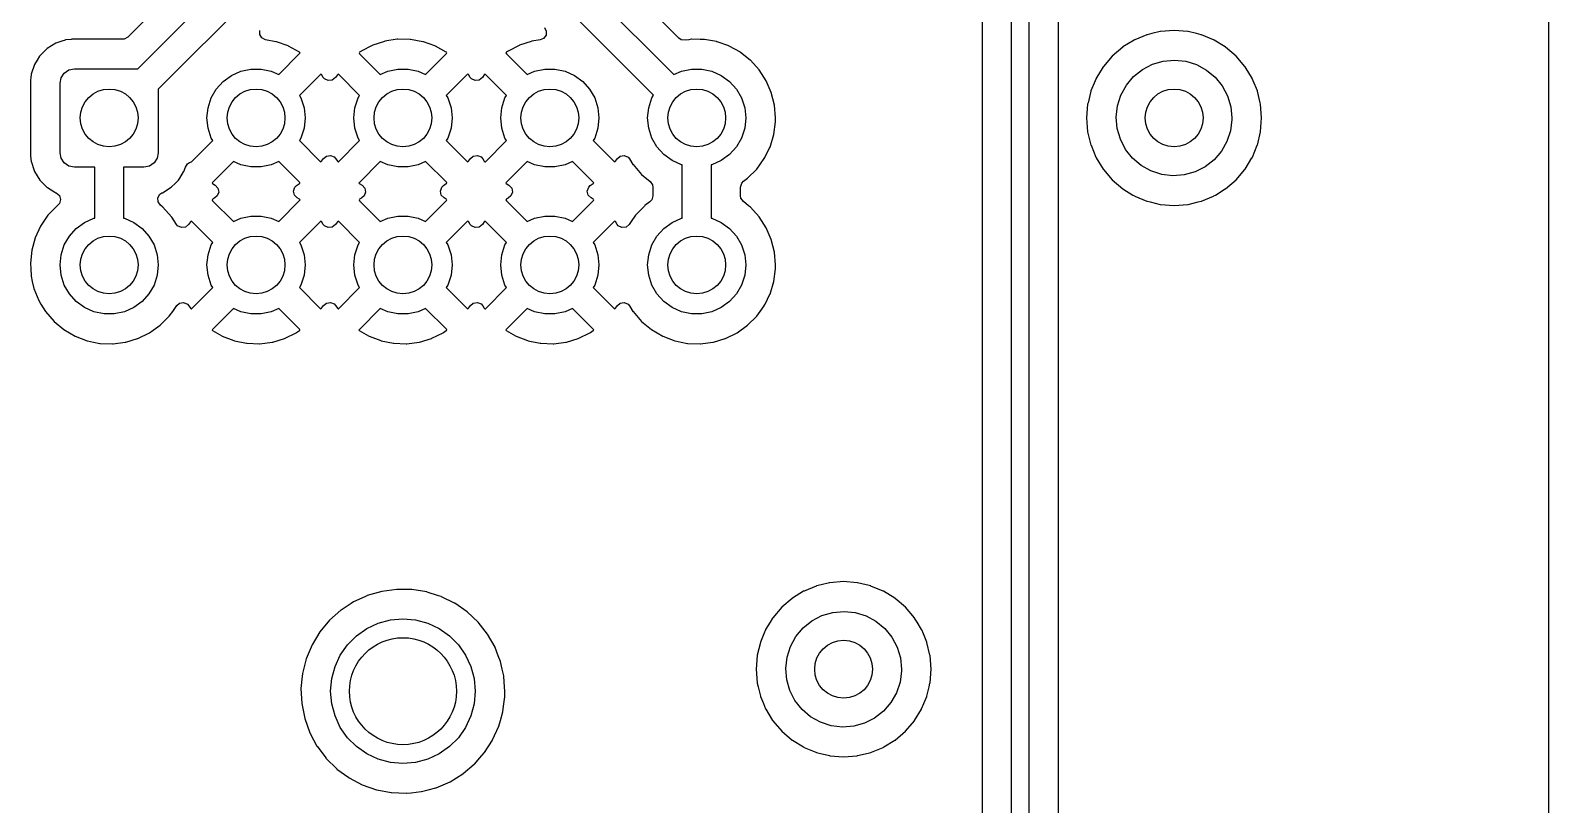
# Model space of a CAD drawing. Extents: x 84 to 124, y -235 to -33.
# Drawn here: x 97.7 to 123.95, y -221.42 to -208.05 of the extents above; entities that cross this region are included whole.
import ezdxf

# ---------------------------------------------------------------- set-up
doc = ezdxf.new("R2010")
doc.units = 0
doc.layers.add('BLACK', color=7, linetype='CONTINUOUS')

msp = doc.modelspace()

# ---------------------------------------------------------------- linework, layer by layer
at = {"layer": 'BLACK', "linetype": 'CONTINUOUS'}
for p, q in [((123.951, -33.0295), (123.951, -234.96)), ((114.965, -191.9), (114.965, -225.555)), ((114.665, -225.493), (114.665, -191.963)), ((114.156, -194.484), (114.156, -225.231)), ((115.473, -225.518), (115.473, -194.369)), ((100.805, -206.743), (99.3827, -208.165)), ((108.913, -208.181), (107.475, -206.743)), ((99.5564, -208.71), (101.35, -206.916)), ((106.93, -206.916), (108.824, -208.811)), ((101.777, -207.197), (99.91, -209.064)), ((108.472, -209.165), (106.503, -207.197)), ((99.3827, -208.165), (99.3204, -208.199)), ((101.663, -208.117), (101.666, -208.046)), ((101.7, -208.178), (101.663, -208.117)), ((101.763, -208.21), (101.7, -208.178)), ((106.571, -208.188), (106.515, -208.211)), ((106.614, -208.131), (106.571, -208.188)), ((106.585, -207.998), (106.619, -208.06)), ((106.619, -208.06), (106.614, -208.131)), ((108.951, -208.207), (108.913, -208.181)), ((117.003, -208.123), (116.793, -208.21)), ((117.007, -208.121), (117.003, -208.123)), ((117.003, -208.123), (117.003, -208.123)), ((117.088, -208.102), (117.007, -208.121)), ((117.233, -208.067), (117.088, -208.102)), ((117.238, -208.065), (117.233, -208.067)), ((117.233, -208.067), (117.233, -208.067)), ((117.475, -208.047), (117.238, -208.065)), ((117.712, -208.065), (117.475, -208.047)), ((117.717, -208.067), (117.712, -208.065)), ((117.862, -208.102), (117.717, -208.067)), ((117.717, -208.067), (117.717, -208.067)), ((117.943, -208.121), (117.862, -208.102)), ((117.947, -208.123), (117.943, -208.121)), ((118.157, -208.21), (117.947, -208.123)), ((117.947, -208.123), (117.947, -208.123)), ((97.9248, -208.423), (97.8607, -208.487)), ((97.9805, -208.367), (97.9248, -208.423)), ((97.9857, -208.362), (97.9805, -208.367)), ((98.1361, -208.268), (97.9857, -208.362)), ((98.2403, -208.234), (98.1361, -208.268)), ((98.2973, -208.215), (98.2403, -208.234)), ((98.3038, -208.212), (98.2973, -208.215)), ((98.2973, -208.215), (98.2973, -208.215)), ((98.3107, -208.212), (98.3038, -208.212)), ((98.4063, -208.202), (98.3107, -208.212)), ((98.3107, -208.212), (98.3107, -208.212)), ((98.4064, -208.202), (98.4063, -208.202)), ((98.4096, -208.201), (98.4064, -208.202)), ((99.2936, -208.201), (98.4096, -208.201)), ((99.3204, -208.199), (99.2936, -208.201)), ((101.943, -208.242), (101.763, -208.21)), ((101.953, -208.244), (101.943, -208.242)), ((102.154, -208.315), (101.953, -208.244)), ((101.992, -208.809), (102.353, -208.447)), ((102.163, -208.32), (102.154, -208.315)), ((102.35, -208.423), (102.163, -208.32)), ((102.354, -208.425), (102.35, -208.423)), ((102.353, -208.447), (102.359, -208.436)), ((102.36, -208.435), (102.354, -208.425)), ((102.359, -208.436), (102.36, -208.435)), ((103.39, -208.425), (103.381, -208.436)), ((103.381, -208.436), (103.388, -208.449)), ((103.388, -208.449), (103.748, -208.809)), ((103.41, -208.41), (103.39, -208.425)), ((103.418, -208.405), (103.41, -208.41)), ((103.607, -208.306), (103.418, -208.405)), ((103.617, -208.302), (103.607, -208.306)), ((103.819, -208.236), (103.617, -208.302)), ((103.829, -208.234), (103.819, -208.236)), ((104.04, -208.201), (103.829, -208.234)), ((104.05, -208.201), (104.04, -208.201)), ((104.263, -208.203), (104.05, -208.201)), ((104.273, -208.204), (104.263, -208.203)), ((104.483, -208.242), (104.273, -208.204)), ((104.493, -208.244), (104.483, -208.242)), ((104.694, -208.315), (104.493, -208.244)), ((104.532, -208.809), (104.893, -208.447)), ((104.703, -208.32), (104.694, -208.315)), ((104.89, -208.423), (104.703, -208.32)), ((104.894, -208.425), (104.89, -208.423)), ((104.893, -208.447), (104.9, -208.435)), ((104.9, -208.435), (104.894, -208.425)), ((105.93, -208.425), (105.921, -208.436)), ((105.921, -208.436), (105.928, -208.449)), ((105.928, -208.449), (106.288, -208.809)), ((105.95, -208.41), (105.93, -208.425)), ((105.958, -208.405), (105.95, -208.41)), ((106.147, -208.306), (105.958, -208.405)), ((106.157, -208.302), (106.147, -208.306)), ((106.359, -208.236), (106.157, -208.302)), ((106.369, -208.234), (106.359, -208.236)), ((106.515, -208.211), (106.369, -208.234)), ((109.021, -208.216), (108.951, -208.207)), ((109.083, -208.207), (109.021, -208.216)), ((109.125, -208.2), (109.083, -208.207)), ((109.13, -208.2), (109.125, -208.2)), ((109.278, -208.202), (109.13, -208.2)), ((109.13, -208.2), (109.13, -208.2)), ((109.348, -208.203), (109.278, -208.202)), ((109.353, -208.204), (109.348, -208.203)), ((109.563, -208.241), (109.353, -208.204)), ((109.353, -208.204), (109.353, -208.204)), ((109.568, -208.242), (109.563, -208.241)), ((109.563, -208.241), (109.563, -208.241)), ((109.573, -208.244), (109.568, -208.242)), ((109.774, -208.315), (109.573, -208.244)), ((109.573, -208.244), (109.573, -208.244)), ((109.779, -208.317), (109.774, -208.315)), ((109.774, -208.315), (109.774, -208.315)), ((109.974, -208.425), (109.779, -208.317)), ((109.978, -208.428), (109.974, -208.425)), ((110.146, -208.56), (109.978, -208.428)), ((109.978, -208.428), (109.978, -208.428)), ((116.586, -208.336), (116.405, -208.49)), ((116.59, -208.333), (116.586, -208.336)), ((116.784, -208.214), (116.59, -208.333)), ((116.59, -208.333), (116.59, -208.333)), ((116.788, -208.212), (116.784, -208.214)), ((116.793, -208.21), (116.788, -208.212)), ((116.793, -208.21), (116.793, -208.21)), ((118.162, -208.212), (118.157, -208.21)), ((118.157, -208.21), (118.157, -208.21)), ((118.166, -208.214), (118.162, -208.212)), ((118.36, -208.333), (118.166, -208.214)), ((118.364, -208.336), (118.36, -208.333)), ((118.36, -208.333), (118.36, -208.333)), ((118.545, -208.49), (118.364, -208.336)), ((97.7679, -208.637), (97.7122, -208.805)), ((97.8136, -208.563), (97.7679, -208.637)), ((97.8569, -208.493), (97.8136, -208.563)), ((97.8607, -208.487), (97.8569, -208.493)), ((97.8569, -208.493), (97.8569, -208.493)), ((98.3643, -208.729), (98.46, -208.71)), ((98.46, -208.71), (99.5564, -208.71)), ((101.337, -208.752), (101.511, -208.715)), ((101.511, -208.715), (101.689, -208.715)), ((101.689, -208.715), (101.863, -208.752)), ((103.877, -208.752), (104.051, -208.715)), ((104.051, -208.715), (104.229, -208.715)), ((104.229, -208.715), (104.403, -208.752)), ((106.417, -208.752), (106.591, -208.715)), ((106.591, -208.715), (106.769, -208.715)), ((106.769, -208.715), (106.943, -208.752)), ((108.957, -208.752), (109.131, -208.715)), ((109.131, -208.715), (109.309, -208.715)), ((109.309, -208.715), (109.483, -208.752)), ((110.15, -208.563), (110.146, -208.56)), ((110.146, -208.56), (110.146, -208.56)), ((110.3, -208.728), (110.15, -208.563)), ((116.248, -208.675), (116.166, -208.809)), ((116.251, -208.671), (116.248, -208.675)), ((116.248, -208.675), (116.248, -208.675)), ((116.405, -208.49), (116.251, -208.671)), ((116.927, -208.723), (117.1, -208.633)), ((117.1, -208.633), (117.288, -208.578)), ((117.288, -208.578), (117.482, -208.56)), ((117.482, -208.56), (117.676, -208.58)), ((117.676, -208.58), (117.863, -208.638)), ((117.863, -208.638), (118.034, -208.731)), ((118.699, -208.671), (118.545, -208.49)), ((118.702, -208.675), (118.699, -208.671)), ((118.784, -208.809), (118.702, -208.675)), ((118.702, -208.675), (118.702, -208.675)), ((97.7071, -208.855), (97.7015, -208.91)), ((97.7015, -208.91), (97.7015, -210.21)), ((97.7115, -208.812), (97.7071, -208.855)), ((97.7122, -208.805), (97.7115, -208.812)), ((97.7115, -208.812), (97.7115, -208.812)), ((98.21, -208.96), (98.229, -208.864)), ((98.21, -210.16), (98.21, -208.96)), ((98.229, -208.864), (98.2832, -208.783)), ((98.2832, -208.783), (98.3643, -208.729)), ((100.912, -209.06), (101.031, -208.928)), ((101.031, -208.928), (101.175, -208.824)), ((101.175, -208.824), (101.337, -208.752)), ((101.863, -208.752), (101.992, -208.809)), ((102.713, -208.806), (102.35, -209.169)), ((102.722, -208.802), (102.713, -208.806)), ((102.733, -208.811), (102.722, -208.802)), ((102.763, -208.858), (102.733, -208.811)), ((102.784, -208.882), (102.763, -208.858)), ((102.848, -208.914), (102.784, -208.882)), ((102.918, -208.906), (102.848, -208.914)), ((102.973, -208.861), (102.918, -208.906)), ((103.006, -208.812), (102.973, -208.861)), ((103.018, -208.803), (103.006, -208.812)), ((103.03, -208.809), (103.018, -208.803)), ((103.39, -209.169), (103.03, -208.809)), ((103.748, -208.809), (103.877, -208.752)), ((104.403, -208.752), (104.532, -208.809)), ((105.253, -208.806), (104.89, -209.169)), ((105.262, -208.802), (105.253, -208.806)), ((105.273, -208.811), (105.262, -208.802)), ((105.303, -208.858), (105.273, -208.811)), ((105.324, -208.882), (105.303, -208.858)), ((105.388, -208.914), (105.324, -208.882)), ((105.458, -208.906), (105.388, -208.914)), ((105.513, -208.861), (105.458, -208.906)), ((105.546, -208.812), (105.513, -208.861)), ((105.558, -208.803), (105.546, -208.812)), ((105.57, -208.809), (105.558, -208.803)), ((105.93, -209.169), (105.57, -208.809)), ((106.288, -208.809), (106.417, -208.752)), ((106.943, -208.752), (107.105, -208.824)), ((107.105, -208.824), (107.249, -208.928)), ((107.249, -208.928), (107.368, -209.06)), ((108.824, -208.811), (108.957, -208.752)), ((109.483, -208.752), (109.645, -208.824)), ((109.645, -208.824), (109.789, -208.928)), ((109.789, -208.928), (109.908, -209.06)), ((110.421, -208.916), (110.3, -208.728)), ((110.51, -209.121), (110.421, -208.916)), ((116.107, -208.921), (116.036, -209.092)), ((116.125, -208.878), (116.107, -208.921)), ((116.127, -208.873), (116.125, -208.878)), ((116.125, -208.878), (116.125, -208.878)), ((116.166, -208.809), (116.127, -208.873)), ((116.65, -208.995), (116.775, -208.846)), ((116.775, -208.846), (116.927, -208.723)), ((118.034, -208.731), (118.185, -208.855)), ((118.185, -208.855), (118.308, -209.007)), ((118.823, -208.873), (118.784, -208.809)), ((118.825, -208.878), (118.823, -208.873)), ((118.843, -208.921), (118.825, -208.878)), ((118.825, -208.878), (118.825, -208.878)), ((118.914, -209.092), (118.843, -208.921)), ((99.91, -209.064), (99.91, -210.16)), ((100.769, -209.383), (100.823, -209.214)), ((100.823, -209.214), (100.912, -209.06)), ((102.35, -209.169), (102.377, -209.214)), ((102.377, -209.214), (102.431, -209.383)), ((103.309, -209.383), (103.363, -209.214)), ((103.363, -209.214), (103.39, -209.169)), ((104.89, -209.169), (104.917, -209.214)), ((104.917, -209.214), (104.971, -209.383)), ((105.849, -209.383), (105.903, -209.214)), ((105.903, -209.214), (105.93, -209.169)), ((107.368, -209.06), (107.457, -209.214)), ((107.457, -209.214), (107.511, -209.383)), ((108.389, -209.383), (108.443, -209.214)), ((108.443, -209.214), (108.472, -209.165)), ((109.908, -209.06), (109.997, -209.214)), ((109.997, -209.214), (110.051, -209.383)), ((110.565, -209.337), (110.51, -209.121)), ((116.035, -209.097), (115.987, -209.296)), ((116.036, -209.092), (116.035, -209.097)), ((116.497, -209.352), (116.556, -209.166)), ((116.556, -209.166), (116.65, -208.995)), ((118.308, -209.007), (118.4, -209.179)), ((118.4, -209.179), (118.456, -209.366)), ((118.915, -209.097), (118.914, -209.092)), ((118.963, -209.296), (118.915, -209.097)), ((100.75, -209.56), (100.769, -209.383)), ((102.431, -209.383), (102.45, -209.56)), ((103.29, -209.56), (103.309, -209.383)), ((104.971, -209.383), (104.99, -209.56)), ((105.83, -209.56), (105.849, -209.383)), ((107.511, -209.383), (107.53, -209.56)), ((108.37, -209.56), (108.389, -209.383)), ((110.051, -209.383), (110.07, -209.56)), ((110.583, -209.56), (110.565, -209.337)), ((115.98, -209.323), (115.962, -209.56)), ((115.987, -209.296), (115.98, -209.323)), ((116.475, -209.546), (116.497, -209.352)), ((118.456, -209.366), (118.475, -209.56)), ((118.97, -209.323), (118.963, -209.296)), ((118.988, -209.56), (118.97, -209.323)), ((100.769, -209.737), (100.75, -209.56)), ((100.823, -209.906), (100.769, -209.737)), ((102.431, -209.737), (102.377, -209.906)), ((102.45, -209.56), (102.431, -209.737)), ((103.309, -209.737), (103.29, -209.56)), ((103.363, -209.906), (103.309, -209.737)), ((104.971, -209.737), (104.917, -209.906)), ((104.99, -209.56), (104.971, -209.737)), ((105.849, -209.737), (105.83, -209.56)), ((105.903, -209.906), (105.849, -209.737)), ((107.511, -209.737), (107.457, -209.906)), ((107.53, -209.56), (107.511, -209.737)), ((108.389, -209.737), (108.37, -209.56)), ((108.443, -209.906), (108.389, -209.737)), ((110.051, -209.737), (109.997, -209.906)), ((110.07, -209.56), (110.051, -209.737)), ((110.552, -209.848), (110.582, -209.627)), ((110.582, -209.627), (110.583, -209.56)), ((115.962, -209.56), (115.98, -209.797)), ((116.491, -209.741), (116.475, -209.546)), ((116.545, -209.928), (116.491, -209.741)), ((118.475, -209.588), (118.45, -209.782)), ((118.475, -209.56), (118.475, -209.588)), ((118.97, -209.797), (118.988, -209.56)), ((100.486, -210.315), (100.85, -209.951)), ((100.85, -209.951), (100.823, -209.906)), ((102.377, -209.906), (102.35, -209.951)), ((102.35, -209.951), (102.71, -210.311)), ((103.026, -210.315), (103.39, -209.951)), ((103.39, -209.951), (103.363, -209.906)), ((104.917, -209.906), (104.89, -209.951)), ((104.89, -209.951), (105.25, -210.311)), ((105.566, -210.315), (105.93, -209.951)), ((105.93, -209.951), (105.903, -209.906)), ((107.457, -209.906), (107.43, -209.951)), ((107.43, -209.951), (107.79, -210.311)), ((108.532, -210.06), (108.443, -209.906)), ((109.997, -209.906), (109.908, -210.06)), ((110.487, -210.062), (110.552, -209.848)), ((115.98, -209.797), (116.036, -210.028)), ((116.036, -210.028), (116.038, -210.032)), ((116.634, -210.102), (116.545, -209.928)), ((118.389, -209.967), (118.292, -210.136)), ((118.45, -209.782), (118.389, -209.967)), ((118.912, -210.032), (118.914, -210.028)), ((118.914, -210.028), (118.97, -209.797)), ((97.7015, -210.21), (97.7018, -210.214)), ((97.7018, -210.214), (97.7018, -210.214)), ((97.7018, -210.214), (97.7073, -210.266)), ((97.7073, -210.266), (97.7125, -210.316)), ((98.229, -210.256), (98.21, -210.16)), ((98.2832, -210.337), (98.229, -210.256)), ((99.891, -210.256), (99.8368, -210.337)), ((99.91, -210.16), (99.891, -210.256)), ((102.734, -210.309), (102.768, -210.262)), ((102.768, -210.262), (102.769, -210.263)), ((102.769, -210.263), (102.817, -210.219)), ((102.817, -210.219), (102.887, -210.207)), ((102.887, -210.207), (102.952, -210.234)), ((102.952, -210.234), (102.98, -210.266)), ((102.98, -210.266), (103.006, -210.309)), ((105.274, -210.309), (105.308, -210.262)), ((105.308, -210.262), (105.309, -210.263)), ((105.309, -210.263), (105.357, -210.219)), ((105.357, -210.219), (105.427, -210.207)), ((105.427, -210.207), (105.492, -210.234)), ((105.492, -210.234), (105.52, -210.266)), ((105.52, -210.266), (105.546, -210.309)), ((107.814, -210.309), (107.848, -210.262)), ((107.848, -210.262), (107.849, -210.263)), ((107.849, -210.263), (107.896, -210.219)), ((107.896, -210.219), (107.966, -210.207)), ((107.966, -210.207), (108.032, -210.235)), ((108.032, -210.235), (108.06, -210.267)), ((108.06, -210.267), (108.117, -210.361)), ((108.651, -210.192), (108.532, -210.06)), ((108.795, -210.296), (108.651, -210.192)), ((109.789, -210.192), (109.645, -210.296)), ((109.908, -210.06), (109.789, -210.192)), ((110.258, -210.443), (110.388, -210.262)), ((110.388, -210.262), (110.398, -210.242)), ((110.398, -210.242), (110.485, -210.066)), ((110.485, -210.066), (110.487, -210.062)), ((110.485, -210.066), (110.485, -210.066)), ((116.038, -210.032), (116.038, -210.032)), ((116.038, -210.032), (116.122, -210.235)), ((116.122, -210.235), (116.127, -210.247)), ((116.127, -210.247), (116.129, -210.251)), ((116.129, -210.251), (116.248, -210.445)), ((116.756, -210.255), (116.634, -210.102)), ((116.904, -210.381), (116.756, -210.255)), ((118.165, -210.284), (118.011, -210.404)), ((118.292, -210.136), (118.165, -210.284)), ((118.702, -210.445), (118.821, -210.251)), ((118.821, -210.251), (118.823, -210.247)), ((118.823, -210.247), (118.828, -210.235)), ((118.828, -210.235), (118.912, -210.032)), ((118.912, -210.032), (118.912, -210.032)), ((97.7125, -210.316), (97.7147, -210.323)), ((97.7147, -210.323), (97.7147, -210.323)), ((97.7147, -210.323), (97.7569, -210.449)), ((97.7569, -210.449), (97.7685, -210.484)), ((97.7685, -210.484), (97.8615, -210.634)), ((98.3643, -210.391), (98.2832, -210.337)), ((98.46, -210.41), (98.3643, -210.391)), ((98.81, -210.41), (98.46, -210.41)), ((98.81, -211.289), (98.81, -210.41)), ((99.66, -210.41), (99.31, -210.41)), ((99.31, -210.41), (99.31, -211.289)), ((99.7557, -210.391), (99.66, -210.41)), ((99.8368, -210.337), (99.7557, -210.391)), ((100.281, -210.598), (100.348, -210.489)), ((100.348, -210.489), (100.352, -210.483)), ((100.348, -210.489), (100.348, -210.489)), ((100.352, -210.483), (100.377, -210.408)), ((100.377, -210.408), (100.417, -210.35)), ((100.417, -210.35), (100.447, -210.332)), ((100.447, -210.332), (100.486, -210.315)), ((101.208, -210.311), (100.847, -210.672)), ((101.337, -210.368), (101.208, -210.311)), ((101.511, -210.405), (101.337, -210.368)), ((101.689, -210.405), (101.511, -210.405)), ((101.863, -210.368), (101.689, -210.405)), ((101.992, -210.311), (101.863, -210.368)), ((102.351, -210.67), (101.992, -210.311)), ((102.71, -210.311), (102.722, -210.318)), ((102.722, -210.318), (102.734, -210.309)), ((103.006, -210.309), (103.017, -210.319)), ((103.017, -210.319), (103.026, -210.315)), ((103.748, -210.311), (103.387, -210.672)), ((103.877, -210.368), (103.748, -210.311)), ((104.051, -210.405), (103.877, -210.368)), ((104.229, -210.405), (104.051, -210.405)), ((104.403, -210.368), (104.229, -210.405)), ((104.532, -210.311), (104.403, -210.368)), ((104.891, -210.67), (104.532, -210.311)), ((105.25, -210.311), (105.262, -210.318)), ((105.262, -210.318), (105.274, -210.309)), ((105.546, -210.309), (105.557, -210.319)), ((105.557, -210.319), (105.566, -210.315)), ((106.288, -210.311), (105.927, -210.672)), ((106.417, -210.368), (106.288, -210.311)), ((106.591, -210.405), (106.417, -210.368)), ((106.769, -210.405), (106.591, -210.405)), ((106.943, -210.368), (106.769, -210.405)), ((107.072, -210.311), (106.943, -210.368)), ((107.431, -210.67), (107.072, -210.311)), ((107.79, -210.311), (107.802, -210.318)), ((107.802, -210.318), (107.814, -210.309)), ((108.117, -210.361), (108.117, -210.361)), ((108.117, -210.361), (108.12, -210.365)), ((108.12, -210.365), (108.266, -210.534)), ((108.266, -210.534), (108.416, -210.658)), ((108.957, -210.368), (108.795, -210.296)), ((108.97, -210.371), (108.957, -210.368)), ((108.97, -211.289), (108.97, -210.371)), ((109.483, -210.368), (109.47, -210.371)), ((109.47, -210.371), (109.47, -211.289)), ((109.645, -210.296), (109.483, -210.368)), ((110.1, -210.601), (110.258, -210.443)), ((116.248, -210.445), (116.248, -210.445)), ((116.248, -210.445), (116.251, -210.449)), ((116.251, -210.449), (116.405, -210.63)), ((117.075, -210.476), (116.904, -210.381)), ((117.26, -210.537), (117.075, -210.476)), ((117.454, -210.56), (117.26, -210.537)), ((117.649, -210.545), (117.454, -210.56)), ((117.837, -210.492), (117.649, -210.545)), ((118.011, -210.404), (117.837, -210.492)), ((118.545, -210.63), (118.699, -210.449)), ((118.699, -210.449), (118.702, -210.445)), ((118.702, -210.445), (118.702, -210.445)), ((97.8615, -210.634), (97.9867, -210.759)), ((97.9867, -210.759), (97.9929, -210.763)), ((97.9929, -210.763), (97.9929, -210.763)), ((97.9929, -210.763), (98.1191, -210.841)), ((99.9839, -210.852), (100.134, -210.758)), ((100.134, -210.758), (100.208, -210.685)), ((100.208, -210.685), (100.259, -210.633)), ((100.259, -210.633), (100.281, -210.598)), ((100.847, -210.672), (100.84, -210.685)), ((100.84, -210.685), (100.845, -210.692)), ((100.845, -210.692), (100.892, -210.72)), ((100.892, -210.72), (100.941, -210.771)), ((100.941, -210.771), (100.954, -210.841)), ((102.247, -210.822), (102.272, -210.756)), ((102.272, -210.756), (102.3, -210.729)), ((102.3, -210.729), (102.349, -210.694)), ((102.349, -210.694), (102.356, -210.685)), ((102.358, -210.683), (102.351, -210.67)), ((102.356, -210.685), (102.358, -210.683)), ((103.387, -210.672), (103.38, -210.685)), ((103.38, -210.685), (103.385, -210.692)), ((103.385, -210.692), (103.432, -210.72)), ((103.432, -210.72), (103.481, -210.771)), ((103.481, -210.771), (103.494, -210.841)), ((104.787, -210.822), (104.812, -210.756)), ((104.812, -210.756), (104.84, -210.729)), ((104.84, -210.729), (104.889, -210.694)), ((104.889, -210.694), (104.896, -210.685)), ((104.898, -210.683), (104.891, -210.67)), ((104.896, -210.685), (104.898, -210.683)), ((105.927, -210.672), (105.92, -210.685)), ((105.92, -210.685), (105.925, -210.692)), ((105.925, -210.692), (105.972, -210.72)), ((105.972, -210.72), (106.021, -210.771)), ((106.021, -210.771), (106.034, -210.841)), ((107.327, -210.822), (107.352, -210.756)), ((107.352, -210.756), (107.38, -210.729)), ((107.38, -210.729), (107.429, -210.694)), ((107.429, -210.694), (107.438, -210.683)), ((107.438, -210.683), (107.431, -210.67)), ((108.416, -210.658), (108.456, -210.717)), ((108.456, -210.717), (108.462, -210.755)), ((108.462, -210.755), (108.462, -210.908)), ((109.978, -210.753), (109.999, -210.685)), ((109.978, -210.907), (109.978, -210.753)), ((109.999, -210.685), (110.031, -210.65)), ((110.031, -210.65), (110.1, -210.601)), ((116.405, -210.63), (116.586, -210.784)), ((116.586, -210.784), (116.59, -210.787)), ((116.59, -210.787), (116.59, -210.787)), ((116.59, -210.787), (116.761, -210.891)), ((118.189, -210.891), (118.36, -210.787)), ((118.36, -210.787), (118.364, -210.784)), ((118.36, -210.787), (118.36, -210.787)), ((118.364, -210.784), (118.545, -210.63)), ((98.1191, -210.841), (98.1373, -210.852)), ((98.1373, -210.852), (98.1442, -210.854)), ((98.1442, -210.854), (98.1463, -210.855)), ((98.1463, -210.855), (98.1996, -210.902)), ((98.1687, -211.07), (98.155, -211.081)), ((98.1985, -211.039), (98.1687, -211.07)), ((98.219, -210.971), (98.1985, -211.039)), ((98.1996, -210.902), (98.219, -210.971)), ((99.9027, -210.941), (99.9383, -210.879)), ((99.9059, -211.011), (99.9027, -210.941)), ((99.947, -211.069), (99.9059, -211.011)), ((99.9383, -210.879), (99.9716, -210.856)), ((99.9856, -211.1), (99.947, -211.069)), ((99.9716, -210.856), (99.977, -210.854)), ((99.977, -210.854), (99.9839, -210.852)), ((100.85, -210.965), (100.841, -210.976)), ((100.841, -210.976), (100.848, -210.989)), ((100.848, -210.989), (101.208, -211.349)), ((100.87, -210.95), (100.85, -210.965)), ((100.878, -210.945), (100.87, -210.95)), ((100.887, -210.94), (100.878, -210.945)), ((100.928, -210.907), (100.887, -210.94)), ((100.954, -210.841), (100.928, -210.907)), ((101.992, -211.349), (102.353, -210.987)), ((102.262, -210.891), (102.247, -210.822)), ((102.312, -210.942), (102.262, -210.891)), ((102.35, -210.963), (102.312, -210.942)), ((102.354, -210.965), (102.35, -210.963)), ((102.353, -210.987), (102.36, -210.975)), ((102.36, -210.975), (102.354, -210.965)), ((103.39, -210.965), (103.381, -210.976)), ((103.381, -210.976), (103.388, -210.989)), ((103.388, -210.989), (103.748, -211.349)), ((103.41, -210.95), (103.39, -210.965)), ((103.418, -210.945), (103.41, -210.95)), ((103.427, -210.94), (103.418, -210.945)), ((103.468, -210.907), (103.427, -210.94)), ((103.494, -210.841), (103.468, -210.907)), ((104.532, -211.349), (104.893, -210.987)), ((104.802, -210.891), (104.787, -210.822)), ((104.852, -210.942), (104.802, -210.891)), ((104.89, -210.963), (104.852, -210.942)), ((104.894, -210.965), (104.89, -210.963)), ((104.893, -210.987), (104.9, -210.975)), ((104.9, -210.975), (104.894, -210.965)), ((105.93, -210.965), (105.921, -210.976)), ((105.921, -210.976), (105.928, -210.989)), ((105.928, -210.989), (106.288, -211.349)), ((105.95, -210.95), (105.93, -210.965)), ((105.958, -210.945), (105.95, -210.95)), ((105.967, -210.94), (105.958, -210.945)), ((106.008, -210.907), (105.967, -210.94)), ((106.034, -210.841), (106.008, -210.907)), ((107.072, -211.349), (107.433, -210.987)), ((107.342, -210.891), (107.327, -210.822)), ((107.392, -210.942), (107.342, -210.891)), ((107.43, -210.963), (107.392, -210.942)), ((107.434, -210.965), (107.43, -210.963)), ((107.433, -210.987), (107.44, -210.975)), ((107.44, -210.975), (107.434, -210.965)), ((108.325, -211.073), (108.315, -211.081)), ((108.411, -211.008), (108.325, -211.073)), ((108.441, -210.976), (108.411, -211.008)), ((108.462, -210.908), (108.441, -210.976)), ((109.985, -210.948), (109.978, -210.907)), ((110.026, -211.006), (109.985, -210.948)), ((110.117, -211.078), (110.026, -211.006)), ((110.15, -211.103), (110.117, -211.078)), ((116.761, -210.891), (116.788, -210.908)), ((116.788, -210.908), (116.793, -210.91)), ((116.793, -210.91), (116.793, -210.91)), ((116.793, -210.91), (117.003, -210.997)), ((117.003, -210.997), (117.007, -210.999)), ((117.007, -210.999), (117.059, -211.011)), ((117.059, -211.011), (117.233, -211.053)), ((117.233, -211.053), (117.233, -211.053)), ((117.233, -211.053), (117.238, -211.055)), ((117.238, -211.055), (117.475, -211.073)), ((117.475, -211.073), (117.712, -211.055)), ((117.712, -211.055), (117.717, -211.053)), ((117.717, -211.053), (117.891, -211.011)), ((117.717, -211.053), (117.717, -211.053)), ((117.891, -211.011), (117.943, -210.999)), ((117.943, -210.999), (117.947, -210.997)), ((117.947, -210.997), (118.157, -210.91)), ((118.157, -210.91), (118.162, -210.908)), ((118.157, -210.91), (118.157, -210.91)), ((118.162, -210.908), (118.189, -210.891)), ((98.0006, -211.242), (97.8747, -211.427)), ((98.155, -211.081), (98.0006, -211.242)), ((98.635, -211.364), (98.7973, -211.292)), ((98.7973, -211.292), (98.81, -211.289)), ((99.31, -211.289), (99.3227, -211.292)), ((99.3227, -211.292), (99.485, -211.364)), ((99.9897, -211.103), (99.9856, -211.1)), ((99.9856, -211.1), (99.9856, -211.1)), ((100.14, -211.268), (99.9897, -211.103)), ((100.143, -211.273), (100.14, -211.268)), ((100.224, -211.398), (100.143, -211.273)), ((100.143, -211.273), (100.143, -211.273)), ((101.208, -211.349), (101.337, -211.292)), ((101.337, -211.292), (101.511, -211.255)), ((101.511, -211.255), (101.689, -211.255)), ((101.689, -211.255), (101.863, -211.292)), ((101.863, -211.292), (101.992, -211.349)), ((102.722, -211.342), (102.713, -211.346)), ((102.733, -211.351), (102.722, -211.342)), ((103.748, -211.349), (103.877, -211.292)), ((103.877, -211.292), (104.051, -211.255)), ((104.051, -211.255), (104.229, -211.255)), ((104.229, -211.255), (104.403, -211.292)), ((104.403, -211.292), (104.532, -211.349)), ((105.262, -211.342), (105.253, -211.346)), ((105.273, -211.351), (105.262, -211.342)), ((106.288, -211.349), (106.417, -211.292)), ((106.417, -211.292), (106.591, -211.255)), ((106.591, -211.255), (106.769, -211.255)), ((106.769, -211.255), (106.943, -211.292)), ((106.943, -211.292), (107.072, -211.349)), ((107.802, -211.342), (107.793, -211.346)), ((107.813, -211.351), (107.802, -211.342)), ((108.161, -211.242), (108.088, -211.349)), ((108.315, -211.081), (108.161, -211.242)), ((108.795, -211.364), (108.957, -211.292)), ((108.957, -211.292), (108.97, -211.289)), ((109.47, -211.289), (109.483, -211.292)), ((109.483, -211.292), (109.645, -211.364)), ((110.3, -211.268), (110.15, -211.103)), ((110.421, -211.456), (110.3, -211.268)), ((97.8747, -211.427), (97.7807, -211.629)), ((98.2835, -211.754), (98.3723, -211.6)), ((98.3723, -211.6), (98.4912, -211.468)), ((98.4912, -211.468), (98.635, -211.364)), ((99.485, -211.364), (99.6288, -211.468)), ((99.6288, -211.468), (99.7477, -211.6)), ((99.7477, -211.6), (99.8365, -211.754)), ((100.244, -211.422), (100.224, -211.398)), ((100.308, -211.453), (100.244, -211.422)), ((100.379, -211.445), (100.308, -211.453)), ((100.433, -211.4), (100.379, -211.445)), ((100.466, -211.352), (100.433, -211.4)), ((100.478, -211.343), (100.466, -211.352)), ((100.49, -211.349), (100.478, -211.343)), ((100.85, -211.709), (100.49, -211.349)), ((102.713, -211.346), (102.35, -211.709)), ((102.763, -211.398), (102.733, -211.351)), ((102.784, -211.422), (102.763, -211.398)), ((102.848, -211.454), (102.784, -211.422)), ((102.918, -211.446), (102.848, -211.454)), ((102.973, -211.401), (102.918, -211.446)), ((103.006, -211.352), (102.973, -211.401)), ((103.018, -211.343), (103.006, -211.352)), ((103.03, -211.349), (103.018, -211.343)), ((103.39, -211.709), (103.03, -211.349)), ((105.253, -211.346), (104.89, -211.709)), ((105.303, -211.398), (105.273, -211.351)), ((105.324, -211.422), (105.303, -211.398)), ((105.388, -211.454), (105.324, -211.422)), ((105.458, -211.446), (105.388, -211.454)), ((105.513, -211.401), (105.458, -211.446)), ((105.546, -211.352), (105.513, -211.401)), ((105.558, -211.343), (105.546, -211.352)), ((105.57, -211.349), (105.558, -211.343)), ((105.93, -211.709), (105.57, -211.349)), ((107.793, -211.346), (107.43, -211.709)), ((107.843, -211.398), (107.813, -211.351)), ((107.864, -211.422), (107.843, -211.398)), ((107.927, -211.453), (107.864, -211.422)), ((107.998, -211.445), (107.927, -211.453)), ((108.053, -211.4), (107.998, -211.445)), ((108.088, -211.349), (108.053, -211.4)), ((108.443, -211.754), (108.532, -211.6)), ((108.532, -211.6), (108.651, -211.468)), ((108.651, -211.468), (108.795, -211.364)), ((109.645, -211.364), (109.789, -211.468)), ((109.789, -211.468), (109.908, -211.6)), ((109.908, -211.6), (109.997, -211.754)), ((110.51, -211.661), (110.421, -211.456)), ((97.721, -211.845), (97.6973, -212.067)), ((97.7807, -211.629), (97.721, -211.845)), ((98.2286, -211.923), (98.2835, -211.754)), ((99.8365, -211.754), (99.8914, -211.923)), ((100.769, -211.923), (100.823, -211.754)), ((100.823, -211.754), (100.85, -211.709)), ((102.35, -211.709), (102.377, -211.754)), ((102.377, -211.754), (102.431, -211.923)), ((103.309, -211.923), (103.363, -211.754)), ((103.363, -211.754), (103.39, -211.709)), ((104.89, -211.709), (104.917, -211.754)), ((104.917, -211.754), (104.971, -211.923)), ((105.849, -211.923), (105.903, -211.754)), ((105.903, -211.754), (105.93, -211.709)), ((107.43, -211.709), (107.457, -211.754)), ((107.457, -211.754), (107.511, -211.923)), ((108.389, -211.923), (108.443, -211.754)), ((109.997, -211.754), (110.051, -211.923)), ((110.565, -211.877), (110.51, -211.661)), ((97.6973, -212.067), (97.6975, -212.072)), ((97.6975, -212.072), (97.6975, -212.072)), ((97.6975, -212.072), (97.703, -212.167)), ((98.21, -212.1), (98.2286, -211.923)), ((98.2286, -212.277), (98.21, -212.1)), ((99.8914, -211.923), (99.91, -212.1)), ((99.91, -212.1), (99.8914, -212.277)), ((100.75, -212.1), (100.769, -211.923)), ((100.769, -212.277), (100.75, -212.1)), ((102.431, -211.923), (102.45, -212.1)), ((102.45, -212.1), (102.431, -212.277)), ((103.29, -212.1), (103.309, -211.923)), ((103.309, -212.277), (103.29, -212.1)), ((104.971, -211.923), (104.99, -212.1)), ((104.99, -212.1), (104.971, -212.277)), ((105.83, -212.1), (105.849, -211.923)), ((105.849, -212.277), (105.83, -212.1)), ((107.511, -211.923), (107.53, -212.1)), ((107.53, -212.1), (107.511, -212.277)), ((108.37, -212.1), (108.389, -211.923)), ((108.389, -212.277), (108.37, -212.1)), ((110.051, -211.923), (110.07, -212.1)), ((110.07, -212.1), (110.051, -212.277)), ((110.583, -212.1), (110.565, -211.877)), ((110.582, -212.167), (110.583, -212.1)), ((97.703, -212.167), (97.7101, -212.29)), ((97.7101, -212.29), (97.7112, -212.295)), ((97.7112, -212.295), (97.7112, -212.295)), ((97.7112, -212.295), (97.7311, -212.383)), ((97.7311, -212.383), (97.7592, -212.508)), ((98.2835, -212.446), (98.2286, -212.277)), ((99.8914, -212.277), (99.8365, -212.446)), ((100.823, -212.446), (100.769, -212.277)), ((102.431, -212.277), (102.377, -212.446)), ((103.363, -212.446), (103.309, -212.277)), ((104.971, -212.277), (104.917, -212.446)), ((105.903, -212.446), (105.849, -212.277)), ((107.511, -212.277), (107.457, -212.446)), ((108.443, -212.446), (108.389, -212.277)), ((110.051, -212.277), (109.997, -212.446)), ((110.487, -212.602), (110.552, -212.388)), ((110.552, -212.388), (110.582, -212.167)), ((97.7592, -212.508), (97.8433, -212.715)), ((98.3723, -212.6), (98.2835, -212.446)), ((98.4912, -212.732), (98.3723, -212.6)), ((99.7477, -212.6), (99.6288, -212.732)), ((99.8365, -212.446), (99.7477, -212.6)), ((100.486, -212.855), (100.85, -212.491)), ((100.85, -212.491), (100.823, -212.446)), ((102.377, -212.446), (102.35, -212.491)), ((102.35, -212.491), (102.71, -212.851)), ((103.026, -212.855), (103.39, -212.491)), ((103.39, -212.491), (103.363, -212.446)), ((104.917, -212.446), (104.89, -212.491)), ((104.89, -212.491), (105.25, -212.851)), ((105.566, -212.855), (105.93, -212.491)), ((105.93, -212.491), (105.903, -212.446)), ((107.457, -212.446), (107.43, -212.491)), ((107.43, -212.491), (107.79, -212.851)), ((108.532, -212.6), (108.443, -212.446)), ((108.651, -212.732), (108.532, -212.6)), ((109.908, -212.6), (109.789, -212.732)), ((109.997, -212.446), (109.908, -212.6)), ((110.402, -212.775), (110.485, -212.606)), ((110.485, -212.606), (110.487, -212.602)), ((110.485, -212.606), (110.485, -212.606)), ((97.8433, -212.715), (97.8801, -212.775)), ((97.8801, -212.775), (97.9573, -212.901)), ((97.9573, -212.901), (97.96, -212.905)), ((97.96, -212.905), (98.1062, -213.074)), ((98.635, -212.836), (98.4912, -212.732)), ((98.7973, -212.908), (98.635, -212.836)), ((98.9712, -212.945), (98.7973, -212.908)), ((99.3227, -212.908), (99.1488, -212.945)), ((99.485, -212.836), (99.3227, -212.908)), ((99.6288, -212.732), (99.485, -212.836)), ((100.098, -212.983), (100.158, -212.901)), ((100.158, -212.901), (100.228, -212.802)), ((100.228, -212.802), (100.23, -212.803)), ((100.23, -212.803), (100.277, -212.759)), ((100.277, -212.759), (100.347, -212.747)), ((100.347, -212.747), (100.412, -212.775)), ((100.412, -212.775), (100.44, -212.807)), ((100.44, -212.807), (100.466, -212.849)), ((100.466, -212.849), (100.477, -212.859)), ((100.477, -212.859), (100.486, -212.855)), ((101.208, -212.851), (100.847, -213.212)), ((101.337, -212.908), (101.208, -212.851)), ((101.511, -212.945), (101.337, -212.908)), ((101.863, -212.908), (101.689, -212.945)), ((101.992, -212.851), (101.863, -212.908)), ((102.351, -213.21), (101.992, -212.851)), ((102.71, -212.851), (102.722, -212.858)), ((102.722, -212.858), (102.734, -212.849)), ((102.734, -212.849), (102.768, -212.802)), ((102.768, -212.802), (102.769, -212.803)), ((102.769, -212.803), (102.817, -212.759)), ((102.817, -212.759), (102.887, -212.747)), ((102.887, -212.747), (102.952, -212.774)), ((102.952, -212.774), (102.98, -212.806)), ((102.98, -212.806), (103.006, -212.849)), ((103.006, -212.849), (103.017, -212.859)), ((103.017, -212.859), (103.026, -212.855)), ((103.748, -212.851), (103.387, -213.212)), ((103.877, -212.908), (103.748, -212.851)), ((104.051, -212.945), (103.877, -212.908)), ((104.403, -212.908), (104.229, -212.945)), ((104.532, -212.851), (104.403, -212.908)), ((104.891, -213.21), (104.532, -212.851)), ((105.25, -212.851), (105.262, -212.858)), ((105.262, -212.858), (105.274, -212.849)), ((105.274, -212.849), (105.308, -212.802)), ((105.308, -212.802), (105.309, -212.803)), ((105.309, -212.803), (105.357, -212.759)), ((105.357, -212.759), (105.427, -212.747)), ((105.427, -212.747), (105.492, -212.774)), ((105.492, -212.774), (105.52, -212.806)), ((105.52, -212.806), (105.546, -212.849)), ((105.546, -212.849), (105.557, -212.859)), ((105.557, -212.859), (105.566, -212.855)), ((106.288, -212.851), (105.927, -213.212)), ((106.417, -212.908), (106.288, -212.851)), ((106.591, -212.945), (106.417, -212.908)), ((106.943, -212.908), (106.769, -212.945)), ((107.072, -212.851), (106.943, -212.908)), ((107.431, -213.21), (107.072, -212.851)), ((107.79, -212.851), (107.802, -212.858)), ((107.802, -212.858), (107.814, -212.849)), ((107.814, -212.849), (107.848, -212.802)), ((107.848, -212.802), (107.849, -212.803)), ((107.849, -212.803), (107.896, -212.759)), ((107.896, -212.759), (107.966, -212.747)), ((107.966, -212.747), (108.032, -212.775)), ((108.032, -212.775), (108.06, -212.807)), ((108.06, -212.807), (108.117, -212.901)), ((108.117, -212.901), (108.117, -212.901)), ((108.117, -212.901), (108.12, -212.905)), ((108.12, -212.905), (108.266, -213.074)), ((108.795, -212.836), (108.651, -212.732)), ((108.957, -212.908), (108.795, -212.836)), ((109.131, -212.945), (108.957, -212.908)), ((109.483, -212.908), (109.309, -212.945)), ((109.645, -212.836), (109.483, -212.908)), ((109.789, -212.732), (109.645, -212.836)), ((110.258, -212.983), (110.318, -212.901)), ((110.318, -212.901), (110.385, -212.806)), ((110.385, -212.806), (110.388, -212.802)), ((110.388, -212.802), (110.402, -212.775)), ((98.1062, -213.074), (98.2781, -213.217)), ((99.1488, -212.945), (98.9712, -212.945)), ((99.8225, -213.225), (99.9399, -213.141)), ((99.9399, -213.141), (100.098, -212.983)), ((101.689, -212.945), (101.511, -212.945)), ((104.229, -212.945), (104.051, -212.945)), ((106.769, -212.945), (106.591, -212.945)), ((108.266, -213.074), (108.438, -213.217)), ((109.309, -212.945), (109.131, -212.945)), ((109.918, -213.271), (110.1, -213.141)), ((110.1, -213.141), (110.258, -212.983)), ((98.2781, -213.217), (98.471, -213.329)), ((98.471, -213.329), (98.6797, -213.409)), ((98.6797, -213.409), (98.6848, -213.41)), ((98.6848, -213.41), (98.6848, -213.41)), ((98.6848, -213.41), (98.7896, -213.431)), ((98.7896, -213.431), (98.8986, -213.454)), ((99.127, -213.461), (99.3383, -213.434)), ((99.3383, -213.434), (99.3434, -213.433)), ((99.3383, -213.434), (99.3383, -213.434)), ((99.3434, -213.433), (99.3484, -213.432)), ((99.3484, -213.432), (99.5524, -213.371)), ((99.5524, -213.371), (99.5574, -213.369)), ((99.5524, -213.371), (99.5524, -213.371)), ((99.5574, -213.369), (99.758, -213.271)), ((99.758, -213.271), (99.8225, -213.225)), ((100.847, -213.212), (100.84, -213.225)), ((100.84, -213.225), (100.845, -213.232)), ((100.845, -213.232), (101.007, -213.326)), ((101.007, -213.326), (101.016, -213.331)), ((101.016, -213.331), (101.215, -213.407)), ((101.215, -213.407), (101.225, -213.41)), ((101.225, -213.41), (101.434, -213.452)), ((101.667, -213.461), (101.878, -213.434)), ((101.878, -213.434), (101.888, -213.431)), ((101.888, -213.431), (102.092, -213.37)), ((102.092, -213.37), (102.102, -213.366)), ((102.102, -213.366), (102.293, -213.273)), ((102.293, -213.273), (102.302, -213.267)), ((102.302, -213.267), (102.349, -213.234)), ((102.349, -213.234), (102.356, -213.225)), ((102.358, -213.223), (102.351, -213.21)), ((102.356, -213.225), (102.358, -213.223)), ((103.387, -213.212), (103.38, -213.225)), ((103.38, -213.225), (103.385, -213.232)), ((103.385, -213.232), (103.547, -213.326)), ((103.547, -213.326), (103.556, -213.331)), ((103.556, -213.331), (103.755, -213.407)), ((103.755, -213.407), (103.765, -213.41)), ((103.765, -213.41), (103.974, -213.452)), ((104.207, -213.461), (104.418, -213.434)), ((104.418, -213.434), (104.428, -213.431)), ((104.428, -213.431), (104.632, -213.37)), ((104.632, -213.37), (104.642, -213.366)), ((104.642, -213.366), (104.833, -213.273)), ((104.833, -213.273), (104.842, -213.267)), ((104.842, -213.267), (104.889, -213.234)), ((104.889, -213.234), (104.896, -213.225)), ((104.898, -213.223), (104.891, -213.21)), ((104.896, -213.225), (104.898, -213.223)), ((105.927, -213.212), (105.92, -213.225)), ((105.92, -213.225), (105.925, -213.232)), ((105.925, -213.232), (106.087, -213.326)), ((106.087, -213.326), (106.096, -213.331)), ((106.096, -213.331), (106.295, -213.407)), ((106.295, -213.407), (106.305, -213.41)), ((106.305, -213.41), (106.514, -213.452)), ((106.747, -213.461), (106.958, -213.434)), ((106.958, -213.434), (106.968, -213.431)), ((106.968, -213.431), (107.172, -213.37)), ((107.172, -213.37), (107.182, -213.366)), ((107.182, -213.366), (107.373, -213.273)), ((107.373, -213.273), (107.382, -213.267)), ((107.382, -213.267), (107.429, -213.234)), ((107.429, -213.234), (107.438, -213.223)), ((107.438, -213.223), (107.431, -213.21)), ((108.438, -213.217), (108.631, -213.329)), ((108.631, -213.329), (108.84, -213.409)), ((108.84, -213.409), (108.845, -213.41)), ((108.845, -213.41), (108.845, -213.41)), ((108.845, -213.41), (108.95, -213.431)), ((108.95, -213.431), (109.059, -213.454)), ((109.287, -213.461), (109.498, -213.434)), ((109.498, -213.434), (109.503, -213.433)), ((109.498, -213.434), (109.498, -213.434)), ((109.503, -213.433), (109.508, -213.432)), ((109.508, -213.432), (109.712, -213.371)), ((109.712, -213.371), (109.717, -213.369)), ((109.712, -213.371), (109.712, -213.371)), ((109.717, -213.369), (109.918, -213.271)), ((98.8986, -213.454), (98.9038, -213.454)), ((98.9038, -213.454), (98.9038, -213.454)), ((98.9038, -213.454), (99.1167, -213.462)), ((99.1167, -213.462), (99.1167, -213.462)), ((99.1167, -213.462), (99.1218, -213.462)), ((99.1218, -213.462), (99.127, -213.461)), ((99.127, -213.461), (99.127, -213.461)), ((101.434, -213.452), (101.444, -213.453)), ((101.444, -213.453), (101.657, -213.461)), ((101.657, -213.461), (101.667, -213.461)), ((103.974, -213.452), (103.984, -213.453)), ((103.984, -213.453), (104.197, -213.461)), ((104.197, -213.461), (104.207, -213.461)), ((106.514, -213.452), (106.524, -213.453)), ((106.524, -213.453), (106.737, -213.461)), ((106.737, -213.461), (106.747, -213.461)), ((109.059, -213.454), (109.064, -213.454)), ((109.064, -213.454), (109.064, -213.454)), ((109.064, -213.454), (109.277, -213.462)), ((109.277, -213.462), (109.277, -213.462)), ((109.277, -213.462), (109.282, -213.462)), ((109.282, -213.462), (109.287, -213.461)), ((109.287, -213.461), (109.287, -213.461)), ((111.373, -217.627), (111.292, -217.646)), ((111.518, -217.592), (111.373, -217.627)), ((111.523, -217.59), (111.518, -217.592)), ((111.518, -217.592), (111.518, -217.592)), ((111.76, -217.572), (111.523, -217.59)), ((111.997, -217.59), (111.76, -217.572)), ((112.002, -217.592), (111.997, -217.59)), ((112.147, -217.627), (112.002, -217.592)), ((112.002, -217.592), (112.002, -217.592)), ((112.228, -217.646), (112.147, -217.627)), ((103.482, -217.832), (103.285, -217.923)), ((103.518, -217.815), (103.482, -217.832)), ((103.522, -217.813), (103.518, -217.815)), ((103.518, -217.815), (103.518, -217.815)), ((103.773, -217.74), (103.522, -217.813)), ((104.032, -217.705), (103.773, -217.74)), ((104.037, -217.705), (104.032, -217.705)), ((104.18, -217.707), (104.037, -217.705)), ((104.037, -217.705), (104.037, -217.705)), ((104.294, -217.708), (104.18, -217.707)), ((104.552, -217.75), (104.294, -217.708)), ((104.556, -217.752), (104.552, -217.75)), ((104.754, -217.815), (104.556, -217.752)), ((104.801, -217.83), (104.754, -217.815)), ((104.805, -217.832), (104.801, -217.83)), ((105.031, -217.944), (104.805, -217.832)), ((104.805, -217.832), (104.805, -217.832)), ((110.871, -217.861), (110.69, -218.015)), ((110.875, -217.858), (110.871, -217.861)), ((111.069, -217.739), (110.875, -217.858)), ((110.875, -217.858), (110.875, -217.858)), ((111.073, -217.737), (111.069, -217.739)), ((111.078, -217.735), (111.073, -217.737)), ((111.288, -217.648), (111.078, -217.735)), ((111.078, -217.735), (111.078, -217.735)), ((111.292, -217.646), (111.288, -217.648)), ((111.288, -217.648), (111.288, -217.648)), ((112.232, -217.648), (112.228, -217.646)), ((112.442, -217.735), (112.232, -217.648)), ((112.232, -217.648), (112.232, -217.648)), ((112.447, -217.737), (112.442, -217.735)), ((112.442, -217.735), (112.442, -217.735)), ((112.451, -217.739), (112.447, -217.737)), ((112.645, -217.858), (112.451, -217.739)), ((112.649, -217.861), (112.645, -217.858)), ((112.645, -217.858), (112.645, -217.858)), ((112.83, -218.015), (112.649, -217.861)), ((103.066, -218.066), (102.871, -218.24)), ((103.07, -218.063), (103.066, -218.066)), ((103.246, -217.948), (103.07, -218.063)), ((103.07, -218.063), (103.07, -218.063)), ((103.285, -217.923), (103.246, -217.948)), ((105.035, -217.946), (105.031, -217.944)), ((105.25, -218.095), (105.035, -217.946)), ((105.44, -218.274), (105.25, -218.095)), ((110.69, -218.015), (110.536, -218.196)), ((111.212, -218.248), (111.385, -218.158)), ((111.385, -218.158), (111.573, -218.103)), ((111.573, -218.103), (111.767, -218.085)), ((111.767, -218.085), (111.961, -218.105)), ((111.961, -218.105), (112.148, -218.163)), ((112.148, -218.163), (112.319, -218.256)), ((112.984, -218.196), (112.83, -218.015)), ((102.871, -218.24), (102.704, -218.441)), ((103.337, -218.507), (103.515, -218.382)), ((103.515, -218.382), (103.712, -218.29)), ((103.712, -218.29), (103.923, -218.234)), ((103.923, -218.234), (104.14, -218.215)), ((104.14, -218.215), (104.357, -218.234)), ((104.357, -218.234), (104.568, -218.29)), ((104.568, -218.29), (104.765, -218.382)), ((104.765, -218.382), (104.943, -218.507)), ((105.602, -218.479), (105.44, -218.274)), ((110.41, -218.403), (110.38, -218.475)), ((110.412, -218.398), (110.41, -218.403)), ((110.41, -218.403), (110.41, -218.403)), ((110.49, -218.27), (110.412, -218.398)), ((110.533, -218.2), (110.49, -218.27)), ((110.536, -218.196), (110.533, -218.2)), ((110.533, -218.2), (110.533, -218.2)), ((110.935, -218.52), (111.06, -218.371)), ((111.06, -218.371), (111.212, -218.248)), ((112.319, -218.256), (112.47, -218.38)), ((112.47, -218.38), (112.593, -218.532)), ((112.987, -218.2), (112.984, -218.196)), ((113.03, -218.27), (112.987, -218.2)), ((112.987, -218.2), (112.987, -218.2)), ((113.108, -218.398), (113.03, -218.27)), ((113.11, -218.403), (113.108, -218.398)), ((113.14, -218.475), (113.11, -218.403)), ((113.11, -218.403), (113.11, -218.403)), ((102.569, -218.664), (102.468, -218.905)), ((102.704, -218.441), (102.569, -218.664)), ((103.057, -218.84), (103.182, -218.662)), ((103.182, -218.662), (103.337, -218.507)), ((104.943, -218.507), (105.098, -218.662)), ((105.098, -218.662), (105.223, -218.84)), ((105.732, -218.706), (105.602, -218.479)), ((110.32, -218.622), (110.267, -218.842)), ((110.321, -218.617), (110.32, -218.622)), ((110.38, -218.475), (110.321, -218.617)), ((110.782, -218.877), (110.841, -218.691)), ((110.841, -218.691), (110.935, -218.52)), ((112.593, -218.532), (112.685, -218.704)), ((113.199, -218.617), (113.14, -218.475)), ((113.2, -218.622), (113.199, -218.617)), ((113.253, -218.842), (113.2, -218.622)), ((102.468, -218.905), (102.403, -219.159)), ((102.965, -219.037), (103.057, -218.84)), ((105.223, -218.84), (105.315, -219.037)), ((105.733, -218.71), (105.732, -218.706)), ((105.789, -218.853), (105.733, -218.71)), ((105.733, -218.71), (105.733, -218.71)), ((105.826, -218.949), (105.789, -218.853)), ((105.827, -218.954), (105.826, -218.949)), ((105.857, -219.085), (105.827, -218.954)), ((110.265, -218.848), (110.247, -219.085)), ((110.267, -218.842), (110.265, -218.848)), ((110.76, -219.071), (110.782, -218.877)), ((112.685, -218.704), (112.741, -218.891)), ((112.741, -218.891), (112.76, -219.085)), ((113.255, -218.848), (113.253, -218.842)), ((113.273, -219.085), (113.255, -218.848)), ((102.399, -219.204), (102.377, -219.419)), ((102.403, -219.163), (102.399, -219.204)), ((102.403, -219.159), (102.403, -219.163)), ((102.403, -219.163), (102.403, -219.163)), ((102.909, -219.248), (102.965, -219.037)), ((105.315, -219.037), (105.371, -219.248)), ((105.883, -219.2), (105.857, -219.085)), ((105.884, -219.204), (105.883, -219.2)), ((105.884, -219.209), (105.884, -219.204)), ((105.898, -219.39), (105.884, -219.209)), ((105.884, -219.209), (105.884, -219.209)), ((110.247, -219.085), (110.265, -219.322)), ((110.776, -219.266), (110.76, -219.071)), ((112.76, -219.113), (112.735, -219.307)), ((112.76, -219.085), (112.76, -219.113)), ((113.255, -219.322), (113.273, -219.085)), ((102.377, -219.419), (102.39, -219.68)), ((102.89, -219.465), (102.909, -219.248)), ((102.909, -219.682), (102.89, -219.465)), ((105.371, -219.248), (105.39, -219.465)), ((105.39, -219.465), (105.371, -219.682)), ((105.903, -219.465), (105.898, -219.39)), ((105.901, -219.557), (105.903, -219.465)), ((110.265, -219.322), (110.267, -219.327)), ((110.267, -219.327), (110.267, -219.327)), ((110.267, -219.327), (110.282, -219.39)), ((110.282, -219.39), (110.321, -219.553)), ((110.83, -219.453), (110.776, -219.266)), ((110.919, -219.627), (110.83, -219.453)), ((112.735, -219.307), (112.674, -219.492)), ((113.199, -219.553), (113.238, -219.39)), ((113.238, -219.39), (113.253, -219.327)), ((113.253, -219.327), (113.255, -219.322)), ((113.253, -219.327), (113.253, -219.327)), ((102.39, -219.68), (102.441, -219.936)), ((102.965, -219.893), (102.909, -219.682)), ((105.371, -219.682), (105.315, -219.893)), ((105.868, -219.817), (105.885, -219.684)), ((105.885, -219.684), (105.901, -219.56)), ((105.901, -219.56), (105.901, -219.557)), ((105.901, -219.56), (105.901, -219.56)), ((110.321, -219.553), (110.323, -219.557)), ((110.323, -219.557), (110.323, -219.557)), ((110.323, -219.557), (110.372, -219.675)), ((110.372, -219.675), (110.412, -219.772)), ((111.041, -219.78), (110.919, -219.627)), ((112.577, -219.661), (112.45, -219.809)), ((112.674, -219.492), (112.577, -219.661)), ((113.108, -219.772), (113.148, -219.675)), ((113.148, -219.675), (113.197, -219.557)), ((113.197, -219.557), (113.199, -219.553)), ((113.197, -219.557), (113.197, -219.557)), ((102.441, -219.936), (102.529, -220.182)), ((103.057, -220.09), (102.965, -219.893)), ((105.315, -219.893), (105.223, -220.09)), ((105.797, -220.068), (105.824, -219.972)), ((105.824, -219.972), (105.867, -219.821)), ((105.867, -219.821), (105.868, -219.817)), ((105.867, -219.821), (105.867, -219.821)), ((110.412, -219.772), (110.414, -219.776)), ((110.414, -219.776), (110.533, -219.97)), ((110.533, -219.97), (110.533, -219.97)), ((110.533, -219.97), (110.536, -219.974)), ((110.536, -219.974), (110.69, -220.155)), ((111.189, -219.906), (111.041, -219.78)), ((111.36, -220.001), (111.189, -219.906)), ((111.545, -220.062), (111.36, -220.001)), ((112.296, -219.929), (112.122, -220.017)), ((112.45, -219.809), (112.296, -219.929)), ((112.83, -220.155), (112.984, -219.974)), ((112.984, -219.974), (112.987, -219.97)), ((112.987, -219.97), (113.106, -219.776)), ((112.987, -219.97), (112.987, -219.97)), ((113.106, -219.776), (113.108, -219.772)), ((102.529, -220.182), (102.531, -220.186)), ((102.531, -220.186), (102.596, -220.306)), ((103.182, -220.268), (103.057, -220.09)), ((103.337, -220.423), (103.182, -220.268)), ((105.098, -220.268), (104.943, -220.423)), ((105.223, -220.09), (105.098, -220.268)), ((105.69, -220.306), (105.797, -220.068)), ((110.69, -220.155), (110.871, -220.309)), ((111.739, -220.085), (111.545, -220.062)), ((111.934, -220.07), (111.739, -220.085)), ((112.122, -220.017), (111.934, -220.07)), ((112.649, -220.309), (112.83, -220.155)), ((102.596, -220.306), (102.653, -220.412)), ((102.653, -220.412), (102.656, -220.416)), ((102.656, -220.416), (102.656, -220.416)), ((102.656, -220.416), (102.806, -220.618)), ((103.515, -220.548), (103.337, -220.423)), ((104.943, -220.423), (104.765, -220.548)), ((105.468, -220.618), (105.545, -220.53)), ((105.545, -220.53), (105.548, -220.526)), ((105.545, -220.53), (105.545, -220.53)), ((105.548, -220.526), (105.551, -220.522)), ((105.551, -220.522), (105.687, -220.31)), ((105.687, -220.31), (105.69, -220.306)), ((110.871, -220.309), (110.875, -220.312)), ((110.875, -220.312), (110.875, -220.312)), ((110.875, -220.312), (111.065, -220.428)), ((111.065, -220.428), (111.073, -220.433)), ((111.073, -220.433), (111.078, -220.435)), ((111.078, -220.435), (111.078, -220.435)), ((111.078, -220.435), (111.279, -220.519)), ((111.279, -220.519), (111.292, -220.524)), ((111.292, -220.524), (111.338, -220.535)), ((112.182, -220.535), (112.228, -220.524)), ((112.228, -220.524), (112.241, -220.519)), ((112.241, -220.519), (112.442, -220.435)), ((112.442, -220.435), (112.447, -220.433)), ((112.442, -220.435), (112.442, -220.435)), ((112.447, -220.433), (112.455, -220.428)), ((112.455, -220.428), (112.645, -220.312)), ((112.645, -220.312), (112.649, -220.309)), ((112.645, -220.312), (112.645, -220.312)), ((102.806, -220.618), (102.806, -220.618)), ((102.806, -220.618), (102.809, -220.622)), ((102.809, -220.622), (102.812, -220.625)), ((102.812, -220.625), (102.812, -220.625)), ((102.812, -220.625), (102.991, -220.803)), ((103.712, -220.64), (103.515, -220.548)), ((103.923, -220.696), (103.712, -220.64)), ((104.14, -220.715), (103.923, -220.696)), ((104.357, -220.696), (104.14, -220.715)), ((104.568, -220.64), (104.357, -220.696)), ((104.765, -220.548), (104.568, -220.64)), ((105.18, -220.889), (105.372, -220.726)), ((105.372, -220.726), (105.376, -220.723)), ((105.372, -220.726), (105.372, -220.726)), ((105.376, -220.723), (105.468, -220.618)), ((111.338, -220.535), (111.518, -220.578)), ((111.518, -220.578), (111.518, -220.578)), ((111.518, -220.578), (111.523, -220.58)), ((111.523, -220.58), (111.76, -220.598)), ((111.76, -220.598), (111.997, -220.58)), ((111.997, -220.58), (112.002, -220.578)), ((112.002, -220.578), (112.182, -220.535)), ((112.002, -220.578), (112.002, -220.578)), ((102.991, -220.803), (102.995, -220.806)), ((102.995, -220.806), (102.999, -220.809)), ((102.999, -220.809), (102.999, -220.809)), ((102.999, -220.809), (103.202, -220.958)), ((103.202, -220.958), (103.206, -220.96)), ((103.206, -220.96), (103.21, -220.963)), ((103.21, -220.963), (103.21, -220.963)), ((103.21, -220.963), (103.433, -221.08)), ((104.714, -221.132), (104.954, -221.029)), ((104.954, -221.029), (105.177, -220.892)), ((105.177, -220.892), (105.18, -220.889)), ((105.18, -220.889), (105.18, -220.889)), ((103.433, -221.08), (103.433, -221.08)), ((103.433, -221.08), (103.437, -221.082)), ((103.437, -221.082), (103.684, -221.168)), ((103.684, -221.168), (103.688, -221.169)), ((103.688, -221.169), (103.936, -221.216)), ((103.936, -221.216), (103.936, -221.216)), ((103.936, -221.216), (103.94, -221.217)), ((103.94, -221.217), (104.071, -221.222)), ((104.071, -221.222), (104.197, -221.227)), ((104.197, -221.227), (104.197, -221.227)), ((104.197, -221.227), (104.202, -221.227)), ((104.202, -221.227), (104.281, -221.219)), ((104.281, -221.219), (104.457, -221.199)), ((104.457, -221.199), (104.457, -221.199)), ((104.457, -221.199), (104.461, -221.199)), ((104.461, -221.199), (104.574, -221.169)), ((104.574, -221.169), (104.71, -221.134)), ((104.71, -221.134), (104.714, -221.132)), ((104.71, -221.134), (104.71, -221.134))]:
    msp.add_line(p, q, dxfattribs=at)
at = {"layer": 'BLACK'}
for centre, radius in [((99.06, -209.56), 0.5), ((101.6, -209.56), 0.5), ((104.14, -209.56), 0.5), ((106.68, -209.56), 0.5), ((109.22, -209.56), 0.5), ((117.475, -209.56), 0.5), ((99.06, -212.1), 0.5), ((101.6, -212.1), 0.5), ((104.14, -212.1), 0.5), ((106.68, -212.1), 0.5), ((109.22, -212.1), 0.5), ((104.14, -219.465), 0.925), ((111.76, -219.085), 0.5)]:
    msp.add_circle(centre, radius, dxfattribs=at)

doc.saveas('drawing.dxf')
